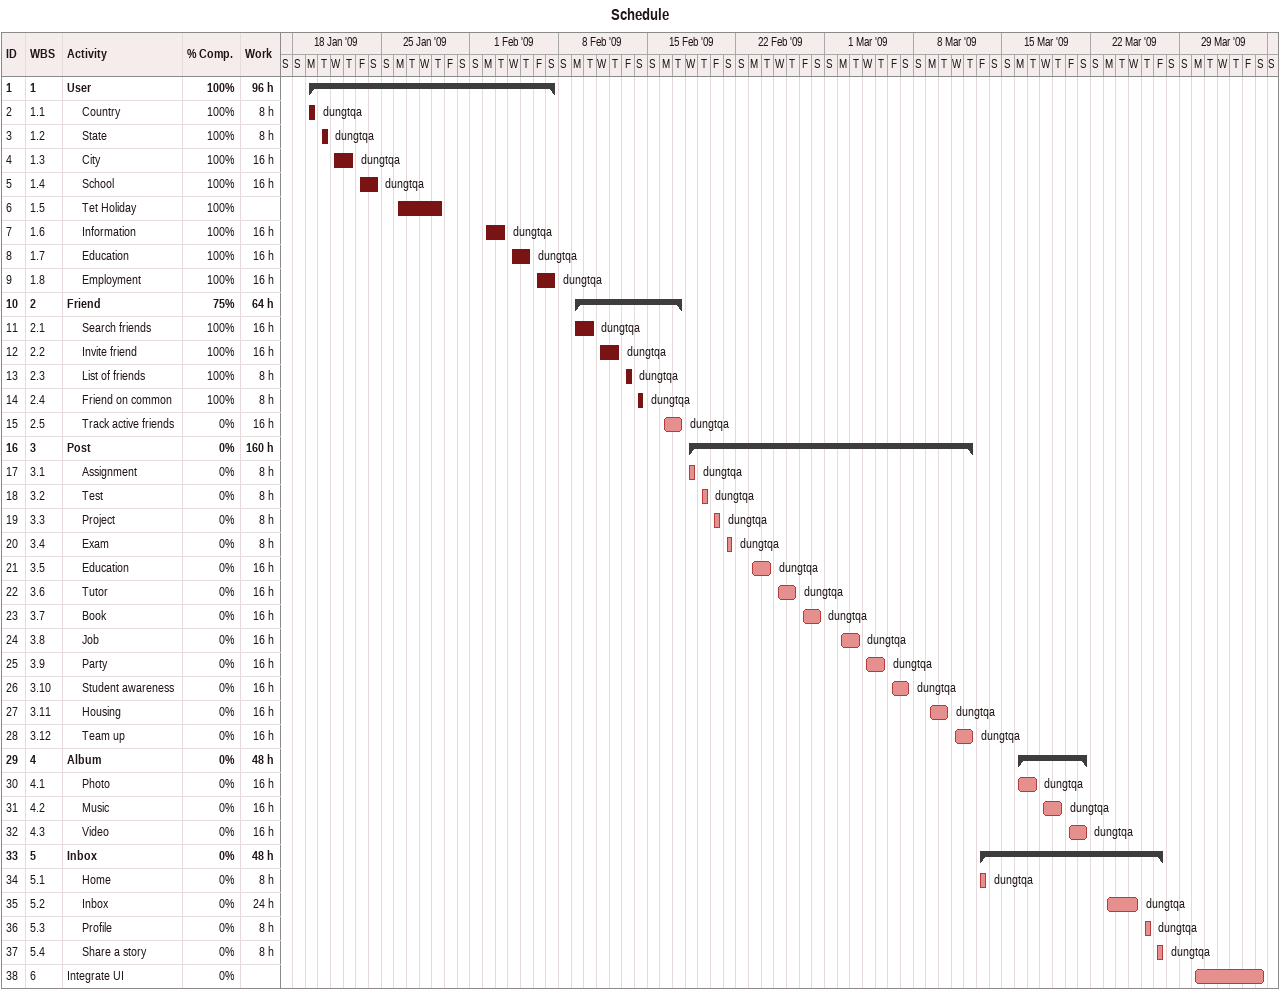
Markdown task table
Schedule

| ID | WBS | Task | Start | Finish | Resources | % complete | Work (h) |
|---|---|---|---|---|---|---|---|
| 1 | 1 | **User** | 2009-01-19 | 2009-02-07 |  | 100 | 96 |
| 2 | 1.1 | Country | 2009-01-19 | 2009-01-19 | dungtqa | 100 | 8 |
| 3 | 1.2 | State | 2009-01-20 | 2009-01-20 | dungtqa | 100 | 8 |
| 4 | 1.3 | City | 2009-01-21 | 2009-01-22 | dungtqa | 100 | 16 |
| 5 | 1.4 | School | 2009-01-23 | 2009-01-24 | dungtqa | 100 | 16 |
| 6 | 1.5 | Tet Holiday | 2009-01-26 | 2009-01-29 |  | 100 |  |
| 7 | 1.6 | Information | 2009-02-02 | 2009-02-03 | dungtqa | 100 | 16 |
| 8 | 1.7 | Education | 2009-02-04 | 2009-02-05 | dungtqa | 100 | 16 |
| 9 | 1.8 | Employment | 2009-02-06 | 2009-02-07 | dungtqa | 100 | 16 |
| 10 | 2 | **Friend** | 2009-02-09 | 2009-02-17 |  | 75 | 64 |
| 11 | 2.1 | Search friends | 2009-02-09 | 2009-02-10 | dungtqa | 100 | 16 |
| 12 | 2.2 | Invite friend | 2009-02-11 | 2009-02-12 | dungtqa | 100 | 16 |
| 13 | 2.3 | List of friends | 2009-02-13 | 2009-02-13 | dungtqa | 100 | 8 |
| 14 | 2.4 | Friend on common | 2009-02-14 | 2009-02-14 | dungtqa | 100 | 8 |
| 15 | 2.5 | Track active friends | 2009-02-16 | 2009-02-17 | dungtqa | 0 | 16 |
| 16 | 3 | **Post** | 2009-02-18 | 2009-03-12 |  | 0 | 160 |
| 17 | 3.1 | Assignment | 2009-02-18 | 2009-02-18 | dungtqa | 0 | 8 |
| 18 | 3.2 | Test | 2009-02-19 | 2009-02-19 | dungtqa | 0 | 8 |
| 19 | 3.3 | Project | 2009-02-20 | 2009-02-20 | dungtqa | 0 | 8 |
| 20 | 3.4 | Exam | 2009-02-21 | 2009-02-21 | dungtqa | 0 | 8 |
| 21 | 3.5 | Education | 2009-02-23 | 2009-02-24 | dungtqa | 0 | 16 |
| 22 | 3.6 | Tutor | 2009-02-25 | 2009-02-26 | dungtqa | 0 | 16 |
| 23 | 3.7 | Book | 2009-02-27 | 2009-02-28 | dungtqa | 0 | 16 |
| 24 | 3.8 | Job | 2009-03-02 | 2009-03-03 | dungtqa | 0 | 16 |
| 25 | 3.9 | Party | 2009-03-04 | 2009-03-05 | dungtqa | 0 | 16 |
| 26 | 3.10 | Student awareness | 2009-03-06 | 2009-03-07 | dungtqa | 0 | 16 |
| 27 | 3.11 | Housing | 2009-03-09 | 2009-03-10 | dungtqa | 0 | 16 |
| 28 | 3.12 | Team up | 2009-03-11 | 2009-03-12 | dungtqa | 0 | 16 |
| 29 | 4 | **Album** | 2009-03-16 | 2009-03-21 |  | 0 | 48 |
| 30 | 4.1 | Photo | 2009-03-16 | 2009-03-17 | dungtqa | 0 | 16 |
| 31 | 4.2 | Music | 2009-03-18 | 2009-03-19 | dungtqa | 0 | 16 |
| 32 | 4.3 | Video | 2009-03-20 | 2009-03-21 | dungtqa | 0 | 16 |
| 33 | 5 | **Inbox** | 2009-03-13 | 2009-03-27 |  | 0 | 48 |
| 34 | 5.1 | Home | 2009-03-13 | 2009-03-13 | dungtqa | 0 | 8 |
| 35 | 5.2 | Inbox | 2009-03-23 | 2009-03-25 | dungtqa | 0 | 24 |
| 36 | 5.3 | Profile | 2009-03-26 | 2009-03-26 | dungtqa | 0 | 8 |
| 37 | 5.4 | Share a story | 2009-03-27 | 2009-03-27 | dungtqa | 0 | 8 |
| 38 | 6 | Integrate UI | 2009-03-30 | 2009-04-04 |  | 0 |  |
